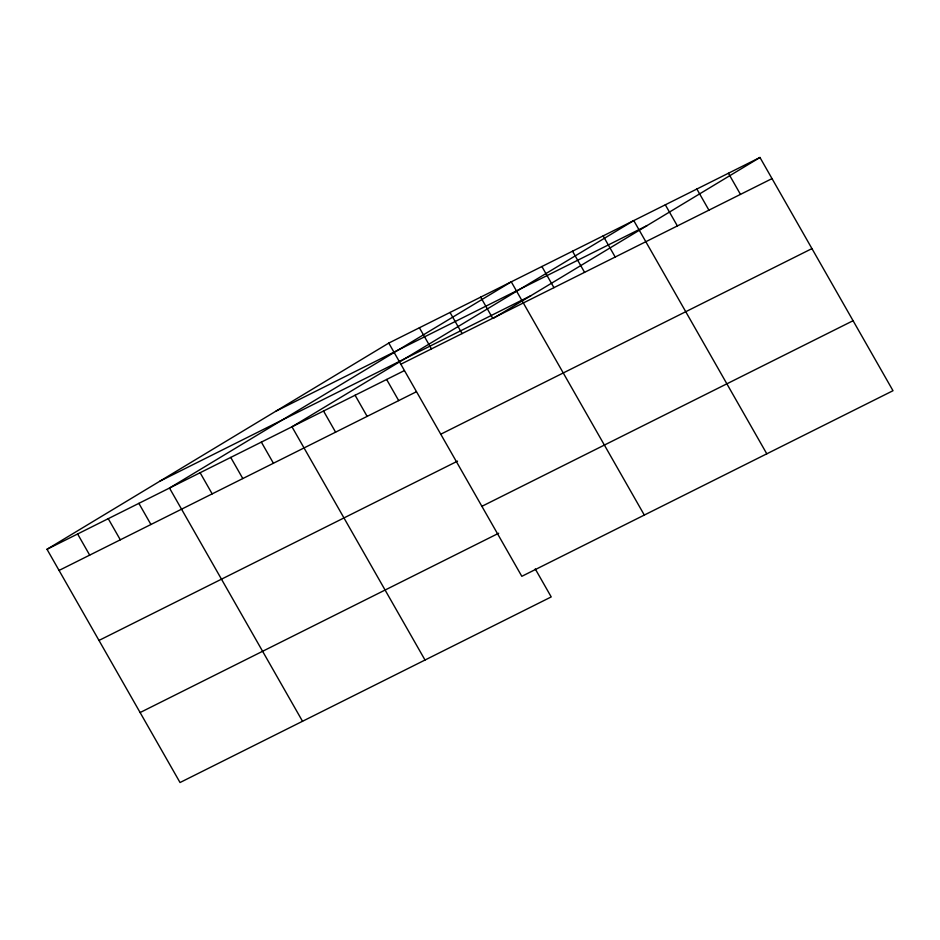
<?xml version="1.0" encoding="UTF-8"?>
<svg xmlns="http://www.w3.org/2000/svg" width="940" height="940" viewBox="0 0 940 940"><rect width="100%" height="100%" fill="white"/><g stroke="black" fill="none" stroke-linecap="round" stroke-linejoin="round"><path stroke-width="1.41" d="M535.248 568.923L551.216 596.923L180.034 782.527L47 549.289L388.784 343.077L759.966 157.474L893 390.711L521.817 576.314L388.784 343.077M493.371 318.319L759.966 157.474M275.996 411.132L647.178 225.518M159.788 481.245L530.971 295.63M400.839 364.215L772.022 178.612M47 549.289L404.306 370.63M59.056 570.439L416.361 391.769M440.766 434.21L811.948 248.607M98.982 640.434L457.545 461.129M481.891 506.319L853.073 320.716M140.119 712.543L498.682 533.239M728.418 173.242L740.473 194.392M696.857 189.022L708.925 210.172M665.309 204.803L677.376 225.941M766.793 453.809L633.76 220.571L291.976 426.795L425.021 660.033M603.139 235.893L615.195 257.031M572.519 251.203L584.574 272.341M541.898 266.514L553.954 287.663M644.311 515.061L511.266 281.824L169.494 488.048L302.527 721.286M480.646 297.134L492.713 318.284M450.025 312.456L462.081 333.594M419.405 327.766L431.46 348.904M386.634 379.466L398.689 400.605M355.085 395.235L367.14 416.385M323.536 411.015L335.592 432.165M261.355 442.106L273.423 463.255M230.735 457.416L242.802 478.566M200.114 472.726L212.17 493.876M138.873 503.358L150.929 524.496M108.241 518.668L120.308 539.819M77.621 533.979L89.688 555.129"/></g></svg>
